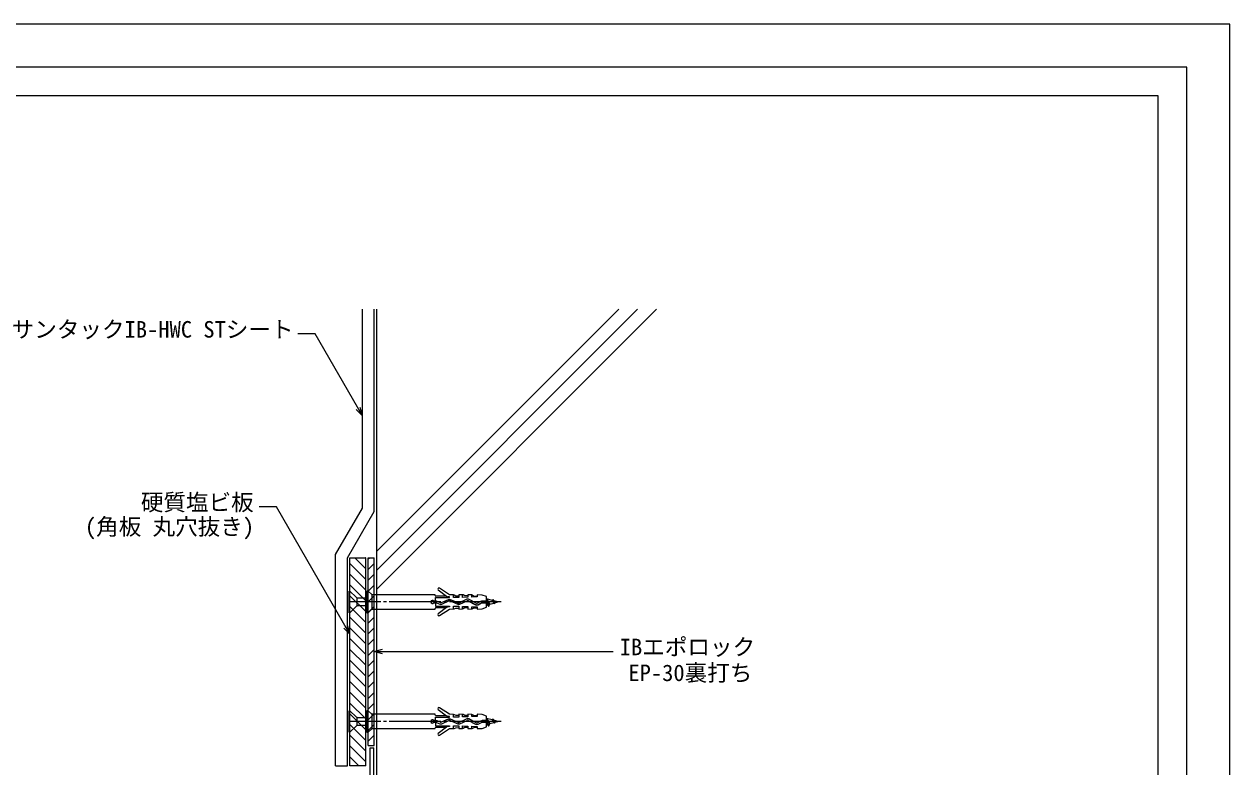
# Model space of a CAD drawing. Units: millimetres, scale not verified. Extents: x -742 to 742, y -525 to 525.
# Drawn here: x -98 to 742, y 7 to 525 of the extents above; entities that cross this region are included whole.
import ezdxf
from ezdxf.enums import TextEntityAlignment as Align

# ---------------------------------------------------------------- set-up
doc = ezdxf.new("R2010")
doc.units = ezdxf.units.MM
doc.header["$LTSCALE"] = 2
doc.linetypes.add('LONG_CHAIN', pattern=[21, 18, -1, 1, -1])
for name, color, linetype, lineweight in [('0-0_用紙枠', 134, 'Continuous', 9), ('0-1_輪郭線', 2, 'Continuous', 9), ('0-2_図面枠', 7, 'Continuous', 9), ('0-3_文字', 5, 'Continuous', 9), ('0-7_躯体', 7, 'Continuous', 9), ('0-8_シーリング(IBｼﾘｺｰﾝ)', 7, 'Continuous', 9), ('0-9_部材(細線)', 5, 'Continuous', 9), ('0-A_IBｼｰﾄ', 7, 'Continuous', 9), ('0-B_実線', 7, 'Continuous', 9), ('0-C_部材(ﾋﾞｽ類)', 7, 'Continuous', 9), ('0-D_中心線', 2, 'LONG_CHAIN', 9), ('0-E_寸法線', 7, 'Continuous', 9)]:
    doc.layers.add(name, color=color, linetype=linetype, lineweight=lineweight)
doc.styles.add('ＭＳ ゴシック', font='')
doc.styles.get('ＭＳ ゴシック').set_extended_font_data('MS Gothic')

msp = doc.modelspace()

# ---------------------------------------------------------------- linework, layer by layer
at = {"layer": '0-0_用紙枠'}
msp.add_lwpolyline([(-742.5, -525), (742.5, -525), (742.5, 525), (-742.5, 525)], close=True, dxfattribs=at)
at = {"layer": '0-1_輪郭線'}
msp.add_lwpolyline([(-692.5, -475), (692.5, -475), (692.5, 475), (-692.5, 475)], close=True, dxfattribs=at)
at = {"layer": '0-2_図面枠'}
msp.add_lwpolyline([(-712.5, -495), (712.5, -495), (712.5, 495), (-712.5, 495)], close=True, dxfattribs=at)
at = {"layer": '0-7_躯体'}
for p, q in [((147.5, -6.983), (147.5, 326.351)), ((147.5, 157.55), (316.301, 326.351)), ((147.5, 144.351), (329.5, 326.351)), ((147.5, 131.151), (342.7, 326.351))]:
    msp.add_line(p, q, dxfattribs=at)
at = {"layer": '0-8_シーリング(IBｼﾘｺｰﾝ)'}
for p, q in [((141.667, 22.184), (141.667, 153.017)), ((141.667, 153.017), (145.833, 153.017)), ((141.667, 152.233), (142.451, 153.017)), ((145.833, 22.184), (145.833, 153.017)), ((141.667, 144.749), (145.833, 148.916)), ((141.667, 137.266), (145.833, 141.433)), ((141.667, 129.782), (145.833, 133.949)), ((141.667, 122.299), (145.833, 126.466)), ((141.667, 114.815), (145.833, 118.982)), ((141.667, 107.332), (145.833, 111.498)), ((141.667, 99.848), (145.833, 104.015)), ((141.667, 92.365), (145.833, 96.531)), ((141.667, 84.881), (145.833, 89.048)), ((141.667, 77.398), (145.833, 81.564)), ((141.667, 69.914), (145.833, 74.081)), ((141.667, 62.43), (145.833, 66.597)), ((141.667, 54.947), (145.833, 59.114)), ((141.667, 47.463), (145.833, 51.63)), ((141.667, 39.98), (145.833, 44.146)), ((141.667, 32.496), (145.833, 36.663)), ((141.667, 25.013), (145.833, 29.179)), ((141.667, 22.184), (145.833, 22.184))]:
    msp.add_line(p, q, dxfattribs=at)
at = {"layer": '0-9_部材(細線)'}
for p, q in [((128.889, 8.017), (128.889, 153.017)), ((128.889, 153.017), (140, 153.017)), ((140, 145.332), (132.315, 153.017)), ((140, 152.816), (139.799, 153.017)), ((140, 8.017), (140, 153.017)), ((140, 137.849), (128.889, 148.96)), ((140, 130.365), (128.889, 141.477)), ((140, 122.882), (128.889, 133.993)), ((140, 115.398), (128.889, 126.509)), ((140, 107.915), (128.889, 119.026)), ((140, 100.431), (128.889, 111.542)), ((140, 92.948), (128.889, 104.059)), ((140, 85.464), (128.889, 96.575)), ((140, 77.981), (128.889, 89.092)), ((140, 70.497), (128.889, 81.608)), ((140, 63.013), (128.889, 74.125)), ((140, 55.53), (128.889, 66.641)), ((140, 48.046), (128.889, 59.158)), ((140, 40.563), (128.889, 51.674)), ((140, 33.079), (128.889, 44.19)), ((140, 25.596), (128.889, 36.707)), ((140, 18.112), (128.889, 29.223)), ((140, 10.629), (128.889, 21.74)), ((135.128, 8.017), (128.889, 14.256)), ((140, 8.017), (128.889, 8.017))]:
    msp.add_line(p, q, dxfattribs=at)
at = {"layer": '0-A_IBｼｰﾄ'}
for p, q in [((145.833, 185.253), (145.833, 326.351)), ((127.222, 153.017), (145.833, 185.253)), ((127.222, 8.017), (127.222, 153.017)), ((118.889, 8.017), (127.222, 8.017))]:
    msp.add_line(p, q, dxfattribs=at)
msp.add_lwpolyline([(118.889, 8.017), (118.889, 155.25), (137.5, 187.486), (137.5, 326.351)], dxfattribs=at)
at = {"layer": '0-B_実線'}
for p, q in [((142.944, 20.517), (145.444, 20.517)), ((142.944, -16.149), (142.944, 20.517)), ((145.444, -16.149), (145.444, 20.517))]:
    msp.add_line(p, q, dxfattribs=at)
at = {"layer": '0-C_部材(ﾋﾞｽ類)'}
for p, q in [((128.889, 114.684), (128.889, 129.684)), ((141.667, 114.689), (141.667, 129.679)), ((144.192, 127.184), (144.192, 117.184)), ((196.672, 125.817), (196.241, 126.147)), ((133.606, 124.967), (133.606, 119.401)), ((134.296, 124.967), (140.664, 124.967)), ((140.664, 119.401), (134.296, 119.401)), ((188.697, 122.709), (187.347, 122.709)), ((187.347, 121.659), (188.697, 121.659)), ((188.697, 122.765), (187.379, 122.765)), ((187.379, 121.603), (188.697, 121.603)), ((189.19, 121.564), (191.607, 120.596)), ((189.215, 121.493), (191.588, 120.545)), ((192.019, 121.623), (189.601, 122.59)), ((191.998, 121.572), (189.619, 122.523)), ((197.448, 123.742), (192.527, 121.629)), ((197.47, 123.691), (192.549, 121.578)), ((193.009, 120.634), (197.855, 122.88)), ((193.033, 120.583), (197.879, 122.83)), ((196.672, 118.551), (196.241, 118.221)), ((198.644, 122.842), (203.974, 120.561)), ((198.666, 122.892), (203.996, 120.612)), ((204.342, 121.412), (199.065, 123.697)), ((204.364, 121.463), (199.087, 123.748)), ((210.001, 123.893), (204.965, 121.473)), ((210.012, 123.836), (204.989, 121.423)), ((205.418, 120.625), (210.525, 122.923)), ((205.441, 120.575), (210.548, 122.873)), ((211.497, 122.811), (216.368, 120.232)), ((211.526, 122.858), (216.394, 120.281)), ((216.856, 121.203), (211.909, 123.847)), ((216.882, 121.251), (211.935, 123.896)), ((219.983, 122.474), (217.788, 121.262)), ((220.01, 122.426), (217.815, 121.213)), ((218.259, 120.281), (220.537, 121.491)), ((218.285, 120.233), (220.563, 121.442)), ((221.159, 122.778), (221.159, 122.722)), ((223.997, 122.745), (221.159, 122.778)), ((221.159, 121.645), (221.159, 121.59)), ((221.159, 121.59), (223.997, 121.623)), ((223.997, 124.339), (226.338, 120.656)), ((223.997, 124.139), (225.749, 119.121)), ((223.997, 123.662), (225.583, 119.121)), ((223.997, 120.029), (224.532, 120.172)), ((228.1, 123.24), (229.189, 121.42)), ((228.625, 123.765), (229.578, 121.031)), ((228.791, 123.765), (229.744, 121.031)), ((229.095, 122.973), (229.974, 121.63)), ((128.889, 31.351), (128.889, 46.351)), ((141.667, 31.355), (141.667, 46.346)), ((144.192, 43.851), (144.192, 33.851)), ((196.672, 42.484), (196.241, 42.813)), ((133.606, 41.634), (133.606, 36.067)), ((134.296, 41.634), (140.664, 41.634)), ((140.664, 36.067), (134.296, 36.067)), ((188.697, 39.376), (187.347, 39.376)), ((187.347, 38.325), (188.697, 38.325)), ((188.697, 39.431), (187.379, 39.431)), ((187.379, 38.27), (188.697, 38.27)), ((189.19, 38.23), (191.607, 37.263)), ((189.215, 38.16), (191.588, 37.211)), ((192.019, 38.29), (189.601, 39.257)), ((191.998, 38.238), (189.619, 39.19)), ((197.448, 40.409), (192.527, 38.296)), ((197.47, 40.358), (192.549, 38.245)), ((193.009, 37.3), (197.855, 39.547)), ((193.033, 37.25), (197.879, 39.497)), ((196.672, 35.218), (196.241, 34.888)), ((198.644, 39.508), (203.974, 37.228)), ((198.666, 39.559), (203.996, 37.279)), ((204.342, 38.079), (199.065, 40.364)), ((204.364, 38.13), (199.087, 40.415)), ((210.001, 40.56), (204.965, 38.14)), ((210.012, 40.503), (204.989, 38.09)), ((205.418, 37.292), (210.525, 39.589)), ((205.441, 37.242), (210.548, 39.539)), ((211.497, 39.478), (216.368, 36.898)), ((211.526, 39.525), (216.394, 36.947)), ((216.856, 37.869), (211.909, 40.514)), ((216.882, 37.918), (211.935, 40.562)), ((219.983, 39.141), (217.788, 37.928)), ((220.01, 39.093), (217.815, 37.88)), ((218.259, 36.948), (220.537, 38.157)), ((218.285, 36.899), (220.563, 38.108)), ((221.159, 39.444), (221.159, 39.389)), ((223.997, 39.411), (221.159, 39.444)), ((221.159, 38.312), (221.159, 38.257)), ((221.159, 38.257), (223.997, 38.29)), ((223.997, 41.006), (226.338, 37.323)), ((223.997, 40.806), (225.749, 35.788)), ((223.997, 40.328), (225.583, 35.788)), ((223.997, 36.696), (224.532, 36.839)), ((228.1, 39.906), (229.189, 38.087)), ((228.625, 40.431), (229.578, 37.698)), ((228.791, 40.431), (229.744, 37.698)), ((229.095, 39.64), (229.974, 38.297))]:
    msp.add_line(p, q, dxfattribs=at)
for points in [[(133.117, 118.912), (128.889, 114.684), (128.389, 114.684), (128.389, 129.684), (128.889, 129.684), (133.117, 125.455)], [(144.094, 127.252), (141.667, 129.679), (140.664, 129.679), (140.664, 114.689), (141.667, 114.689), (144.094, 117.116)], [(188.421, 126.422), (188.344, 126.769), (188.284, 126.887), (188.284, 127.006), (188.225, 127.124), (188.225, 127.154), (144.33, 127.154)], [(190.465, 130.56), (196.241, 126.147), (188.759, 126.147)], [(191.353, 112.604), (198.349, 117.184), (201.016, 117.332), (201.016, 119.11), (204.719, 119.11), (204.719, 117.184), (207.416, 117.332), (207.416, 119.021), (211.09, 118.902), (211.09, 117.184), (213.786, 117.332), (213.786, 118.784), (217.49, 118.665), (217.49, 117.184), (221.057, 117.364), (223.997, 118.434), (223.997, 125.934), (221.057, 127.004), (217.49, 127.184), (217.49, 125.702), (213.786, 125.584), (213.786, 127.036), (211.09, 127.184), (211.09, 125.465), (207.416, 125.347), (207.416, 127.036), (204.719, 127.184), (204.719, 125.258), (201.016, 125.258), (201.016, 127.036), (198.349, 127.184), (191.353, 131.764)], [(201.016, 127.036), (201.431, 127.036), (202.705, 126.532), (204.719, 126.473)], [(211.09, 126.384), (209.075, 126.414), (207.742, 127.036), (207.416, 127.036)], [(213.786, 127.036), (214.082, 127.036), (215.475, 126.295), (217.49, 126.265)], [(144.33, 117.214), (188.225, 117.214), (188.225, 117.243), (188.284, 117.362), (188.284, 117.481), (188.344, 117.599), (188.421, 117.946)], [(188.579, 122.765), (188.579, 125.258), (198.349, 125.258), (198.349, 125.702), (197.094, 125.702)], [(188.579, 121.603), (188.579, 119.11), (198.349, 119.11), (198.349, 118.666), (197.094, 118.666)], [(188.759, 118.221), (196.241, 118.221), (190.465, 113.808)], [(201.016, 117.332), (201.431, 117.332), (202.705, 117.836), (204.719, 117.895)], [(211.09, 117.984), (209.075, 117.954), (207.742, 117.332), (207.416, 117.332)], [(213.786, 117.332), (214.082, 117.332), (215.475, 118.073), (217.49, 118.102)], [(223.997, 121.645), (222.369, 121.645), (222.369, 122.722), (223.997, 122.722)], [(223.997, 120.875), (224.532, 120.172), (225.583, 119.121), (225.749, 119.121), (226.338, 120.656), (229.189, 121.42), (229.578, 121.031), (229.744, 121.031), (229.974, 121.63), (232.04, 122.184), (229.095, 122.973), (228.791, 123.765), (228.625, 123.765), (228.1, 123.24), (223.997, 124.339)], [(133.117, 35.579), (128.889, 31.351), (128.389, 31.351), (128.389, 46.351), (128.889, 46.351), (133.117, 42.122)], [(144.094, 43.918), (141.667, 46.346), (140.664, 46.346), (140.664, 31.355), (141.667, 31.355), (144.094, 33.783)], [(188.421, 43.088), (188.344, 43.435), (188.284, 43.554), (188.284, 43.673), (188.225, 43.791), (188.225, 43.821), (144.33, 43.821)], [(188.579, 39.431), (188.579, 41.924), (198.349, 41.924), (198.349, 42.369), (197.094, 42.369)], [(190.465, 47.226), (196.241, 42.813), (188.759, 42.813)], [(191.353, 29.27), (198.349, 33.851), (201.016, 33.999), (201.016, 35.777), (204.719, 35.777), (204.719, 33.851), (207.416, 33.999), (207.416, 35.688), (211.09, 35.569), (211.09, 33.851), (213.786, 33.999), (213.786, 35.451), (217.49, 35.332), (217.49, 33.851), (221.057, 34.03), (223.997, 35.101), (223.997, 42.601), (221.057, 43.671), (217.49, 43.851), (217.49, 42.369), (213.786, 42.251), (213.786, 43.702), (211.09, 43.851), (211.09, 42.132), (207.416, 42.014), (207.416, 43.702), (204.719, 43.851), (204.719, 41.925), (201.016, 41.925), (201.016, 43.702), (198.349, 43.851), (191.353, 48.431)], [(201.016, 43.702), (201.431, 43.702), (202.705, 43.199), (204.719, 43.139)], [(211.09, 43.051), (209.075, 43.08), (207.742, 43.702), (207.416, 43.702)], [(213.786, 43.702), (214.082, 43.702), (215.475, 42.962), (217.49, 42.932)], [(144.33, 33.881), (188.225, 33.881), (188.225, 33.91), (188.284, 34.029), (188.284, 34.147), (188.344, 34.266), (188.421, 34.613)], [(188.579, 38.27), (188.579, 35.777), (198.349, 35.777), (198.349, 35.332), (197.094, 35.332)], [(188.759, 34.888), (196.241, 34.888), (190.465, 30.475)], [(201.016, 33.999), (201.431, 33.999), (202.705, 34.502), (204.719, 34.562)], [(211.09, 34.651), (209.075, 34.621), (207.742, 33.999), (207.416, 33.999)], [(213.786, 33.999), (214.082, 33.999), (215.475, 34.739), (217.49, 34.769)], [(223.997, 38.312), (222.369, 38.312), (222.369, 39.389), (223.997, 39.389)], [(223.997, 37.541), (224.532, 36.839), (225.583, 35.788), (225.749, 35.788), (226.338, 37.323), (229.189, 38.087), (229.578, 37.698), (229.744, 37.698), (229.974, 38.297), (232.04, 38.851), (229.095, 39.64), (228.791, 40.431), (228.625, 40.431), (228.1, 39.906), (223.997, 41.006)]]:
    msp.add_lwpolyline(points, dxfattribs=at)
for centre, radius, start, end in [((144.33, 127.487), 0.333, 225, 270), ((188.759, 126.491), 0.344, 191.62481, 270), ((190.919, 131.154), 0.748, 54.60963, 232.61817), ((134.296, 126.634), 1.667, 225, 270), ((134.296, 117.734), 1.667, 90, 135), ((186.399, 122.184), 1.139, 30.64443, 329.35557), ((186.399, 122.184), 1.084, 28.99242, 331.00758), ((188.759, 117.877), 0.344, 90, 168.37519), ((188.697, 120.331), 2.433, 68.19323, 90), ((188.697, 120.331), 2.378, 67.19074, 90), ((188.697, 120.331), 1.327, 68.19323, 90), ((188.697, 120.331), 1.272, 65.97512, 90), ((192.265, 122.239), 1.825, 248.2146, 294.87271), ((192.265, 122.239), 1.77, 248.17187, 294.87271), ((192.265, 122.239), 0.719, 248.20137, 293.23665), ((192.265, 122.239), 0.664, 248.19323, 293.23665), ((197.094, 126.536), 0.833, 239.57286, 270), ((197.094, 117.832), 0.833, 90, 120.42714), ((198.274, 121.87), 2.046, 66.58818, 113.8287), ((198.274, 121.87), 1.991, 66.58818, 113.8287), ((198.274, 121.977), 0.995, 66.84042, 114.87271), ((198.274, 121.977), 0.94, 66.84042, 114.87271), ((204.692, 122.239), 1.825, 246.84042, 294.22194), ((204.692, 122.239), 1.77, 246.84042, 294.22194), ((204.653, 122.121), 0.774, 246.27812, 295.66734), ((204.653, 122.121), 0.719, 246.27812, 295.66734), ((210.97, 122.092), 2.046, 61.85949, 118.27499), ((210.97, 122.092), 1.991, 61.85925, 118.78795), ((210.97, 122.033), 0.995, 56.07565, 116.59167), ((210.97, 122.033), 0.94, 55.90086, 116.66039), ((217.326, 122.04), 2.046, 242.09899, 297.95156), ((217.326, 122.04), 1.991, 242.09899, 297.95156), ((217.326, 122.08), 0.995, 241.87656, 299.41932), ((217.326, 122.08), 0.94, 241.87656, 299.43109), ((221.159, 120.345), 2.433, 90, 118.91198), ((221.159, 120.345), 2.378, 90, 118.91197), ((221.159, 120.318), 1.327, 90, 117.95156), ((221.159, 120.318), 1.272, 90, 117.95156), ((144.33, 116.881), 0.333, 90, 135), ((190.919, 113.214), 0.748, 127.38183, 305.39037), ((134.296, 43.301), 1.667, 225, 270), ((144.33, 44.154), 0.333, 225, 270), ((188.759, 43.158), 0.344, 191.62481, 270), ((190.919, 47.821), 0.748, 54.60963, 232.61817), ((197.094, 43.202), 0.833, 239.57286, 270), ((134.296, 34.401), 1.667, 90, 135), ((144.33, 33.547), 0.333, 90, 135), ((186.399, 38.851), 1.139, 30.64443, 329.35557), ((186.399, 38.851), 1.084, 28.99242, 331.00758), ((188.759, 34.543), 0.344, 90, 168.37519), ((188.697, 36.998), 2.433, 68.19323, 90), ((188.697, 36.998), 2.378, 67.19074, 90), ((188.697, 36.998), 1.327, 68.19323, 90), ((188.697, 36.998), 1.272, 65.97512, 90), ((192.265, 38.906), 1.825, 248.2146, 294.87271), ((192.265, 38.906), 1.77, 248.17187, 294.87271), ((192.265, 38.906), 0.719, 248.20137, 293.23665), ((192.265, 38.906), 0.664, 248.19323, 293.23665), ((197.094, 34.499), 0.833, 90, 120.42714), ((198.274, 38.537), 2.046, 66.58818, 113.8287), ((198.274, 38.537), 1.991, 66.58818, 113.8287), ((198.274, 38.644), 0.995, 66.84042, 114.87271), ((198.274, 38.644), 0.94, 66.84042, 114.87271), ((204.692, 38.906), 1.825, 246.84042, 294.22194), ((204.692, 38.906), 1.77, 246.84042, 294.22194), ((204.653, 38.788), 0.774, 246.27812, 295.66734), ((204.653, 38.788), 0.719, 246.27812, 295.66734), ((210.97, 38.758), 2.046, 61.85949, 118.27499), ((210.97, 38.758), 1.991, 61.85925, 118.78795), ((210.97, 38.699), 0.995, 56.07565, 116.59167), ((210.97, 38.699), 0.94, 55.90086, 116.66039), ((217.326, 38.707), 2.046, 242.09899, 297.95156), ((217.326, 38.707), 1.991, 242.09899, 297.95156), ((217.326, 38.747), 0.995, 241.87656, 299.41932), ((217.326, 38.747), 0.94, 241.87656, 299.43109), ((221.159, 37.011), 2.433, 90, 118.91198), ((221.159, 37.011), 2.378, 90, 118.91197), ((221.159, 36.985), 1.327, 90, 117.95156), ((221.159, 36.985), 1.272, 90, 117.95156), ((190.919, 29.88), 0.748, 127.38183, 305.39037)]:
    msp.add_arc(centre, radius, start, end, dxfattribs=at)
at = {"layer": '0-D_中心線'}
for p, q in [((234.28, 122.184), (127.783, 122.184)), ((234.28, 38.851), (127.783, 38.851))]:
    msp.add_line(p, q, dxfattribs=at)
at = {"layer": '0-E_寸法線'}
for points in [[(137.5, 251.985), (104.56, 309.039), (92.56, 309.039)], [(133.257, 256.228), (137.5, 251.985), (135.947, 257.781)], [(128.889, 99.646), (77.6, 188.481), (65.6, 188.481)], [(124.646, 103.889), (128.889, 99.646), (127.336, 105.441)], [(151.629, 86.048), (145.833, 87.601), (151.629, 89.154)], [(145.833, 87.601), (300.465, 87.601), (312.465, 87.601)]]:
    msp.add_lwpolyline(points, dxfattribs=at)

# ---------------------------------------------------------------- texts
at = {"layer": '0-3_文字', "color": 7, "style": 'ＭＳ ゴシック'}
for s, p in [('サンタックIB-HWC STシート', (-107.054, 302.98)), ('硬質塩ビ板', (-16.969, 182.422)), ('(角板 丸穴抜き)', (-55.984, 165.422)), ('IBエポロック', (317.006, 81.542)), ('EP-30裏打ち', (323.006, 63.542))]:
    msp.add_text(s, height=11.54, dxfattribs=at).set_placement(p, align=Align.BOTTOM_LEFT)

doc.saveas('drawing.dxf')
